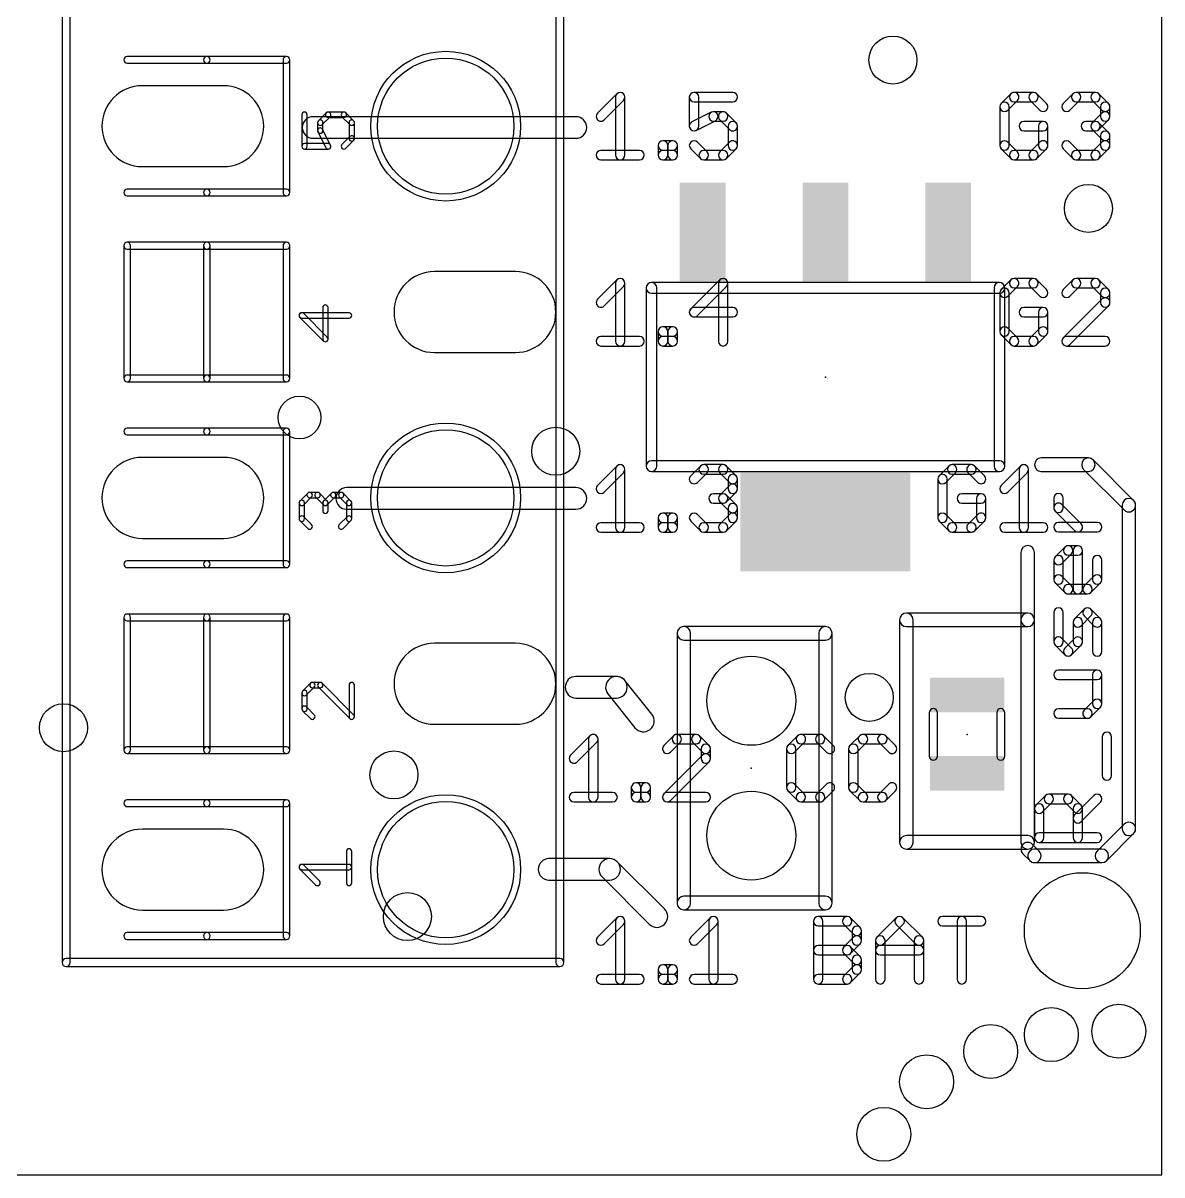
# Model space of a CAD drawing. Extents: x 0 to 96, y 1.4 to 54.7.
# Drawn here: x 74.55 to 96, y 2.5 to 24.19 of the extents above; entities that cross this region are included whole.
import ezdxf

# ---------------------------------------------------------------- set-up
doc = ezdxf.new("R2010")
doc.units = 0
for name, color, linetype in [('17', 178, 'CONTINUOUS'), ('18', 178, 'CONTINUOUS'), ('20', 178, 'CONTINUOUS'), ('21', 251, 'CONTINUOUS'), ('23', 178, 'CONTINUOUS'), ('25', 251, 'CONTINUOUS'), ('27', 251, 'CONTINUOUS'), ('51', 251, 'CONTINUOUS')]:
    doc.layers.add(name, color=color, linetype=linetype)

# ---------------------------------------------------------------- blocks, each defined once
blk = doc.blocks.new('LONGP100')
blk.add_lwpolyline([(-0.5, -0.5), (0.5, -0.5, 1), (0.5, 0.5), (-0.5, 0.5, 1)], format="xyb", close=True)
blk = doc.blocks.new('RECT')
blk.add_solid([(-0.5, -0.5), (0.5, -0.5), (-0.5, 0.5), (0.5, 0.5)])
blk = doc.blocks.new('ROUNDP')
blk.add_circle((0, 0), 0.5)
blk = doc.blocks.new('ROUNDV')
blk.add_circle((0, 0), 0.5)

msp = doc.modelspace()

# ---------------------------------------------------------------- linework, layer by layer
at = {"layer": '20'}
for p, q in [((96, 2.5), (96, 52.5)), ((0, 2.5), (96, 2.5))]:
    msp.add_line(p, q, dxfattribs=at)
for centre, radius in [((94.5, 7.1), 1.0922), ((93.9165, 5.1435), 0.508), ((95.1865, 5.207), 0.508), ((92.7735, 4.826), 0.508), ((91.567, 4.2545), 0.508), ((90.7605, 3.2655), 0.508)]:
    msp.add_circle(centre, radius, dxfattribs=at)
at = {"layer": '21'}
for points in [[(75.2838, 48.5), (75.2838, 6.5, 1), (75.4362, 6.5), (75.4362, 48.5, 1)], [(84.7362, 6.5), (84.7362, 48.5, 1), (84.5838, 48.5), (84.5838, 6.5, 1)], [(86.487, 15.848), (86.487, 19.204, 1), (86.2838, 19.204), (86.2838, 15.848, 1)], [(86.3854, 19.1024), (92.9386, 19.1024, 1), (92.9386, 19.3056), (86.3854, 19.3056, 1)], [(92.837, 19.204), (92.837, 15.848, 1), (93.0402, 15.848), (93.0402, 19.204, 1)], [(92.9386, 15.9496), (86.3854, 15.9496, 1), (86.3854, 15.7464), (92.9386, 15.7464, 1)], [(84.66, 6.5762), (75.36, 6.5762, 1), (75.36, 6.4238), (84.66, 6.4238, 1)]]:
    msp.add_lwpolyline(points, format="xyb", close=True, dxfattribs=at)
at = {"layer": '23'}
for p in [(89.662, 17.526), (92.329, 10.795), (88.265, 10.16)]:
    msp.add_point(p, dxfattribs=at)
at = {"layer": '25'}
for points in [[(85.4958, 22.3702), (85.8601, 22.7346, 1), (85.7344, 22.8603), (85.37, 22.4959, 1)], [(85.7084, 22.7974), (85.7084, 21.7043, 1), (85.8862, 21.7043), (85.8862, 22.7974, 1)], [(87.9157, 22.8863), (87.187, 22.8863, 1), (87.187, 22.7085), (87.9157, 22.7085, 1)], [(87.0981, 22.7974), (87.0981, 22.2509, 1), (87.2759, 22.2509), (87.2759, 22.7974, 1)], [(93.1533, 22.8603), (92.9711, 22.6781, 1), (93.0968, 22.5524), (93.279, 22.7346, 1)], [(93.5805, 22.8863), (93.2162, 22.8863, 1), (93.2162, 22.7085), (93.5805, 22.7085, 1)], [(93.8256, 22.6781), (93.6434, 22.8603, 1), (93.5177, 22.7346), (93.6999, 22.5524, 1)], [(94.2662, 22.5524), (94.4484, 22.7346, 1), (94.3227, 22.8603), (94.1405, 22.6781, 1)], [(94.3856, 22.7085), (94.7499, 22.7085, 1), (94.7499, 22.8863), (94.3856, 22.8863, 1)], [(94.6871, 22.7346), (94.8693, 22.5524, 1), (94.995, 22.6781), (94.8128, 22.8603, 1)], [(92.9451, 22.6152), (92.9451, 21.8865, 1), (93.1229, 21.8865), (93.1229, 22.6152, 1)], [(94.8432, 22.6152), (94.8432, 22.4331, 1), (95.021, 22.4331), (95.021, 22.6152, 1)], [(84.963, 22.4282), (80.01, 22.4282, 1), (80.01, 22.0218), (84.963, 22.0218, 1)], [(87.2268, 22.1714), (87.5911, 22.3535, 1), (87.5116, 22.5126), (87.1472, 22.3304, 1)], [(87.5514, 22.3442), (87.7336, 22.3442, 1), (87.7336, 22.522), (87.5514, 22.522, 1)], [(87.6707, 22.3702), (87.8529, 22.188, 1), (87.9786, 22.3137), (87.7964, 22.4959, 1)], [(94.8693, 22.4959), (94.6871, 22.3137, 1), (94.8128, 22.188), (94.995, 22.3702, 1)], [(87.8268, 22.2509), (87.8268, 21.8865, 1), (88.0046, 21.8865), (88.0046, 22.2509, 1)], [(93.7627, 22.3398), (93.3984, 22.3398, 1), (93.3984, 22.162), (93.7627, 22.162, 1)], [(93.8516, 21.8865), (93.8516, 22.2509, 1), (93.6738, 22.2509), (93.6738, 21.8865, 1)], [(94.7499, 22.3398), (94.5678, 22.3398, 1), (94.5678, 22.162), (94.7499, 22.162, 1)], [(94.6871, 22.188), (94.8693, 22.0058, 1), (94.995, 22.1315), (94.8128, 22.3137, 1)], [(94.8432, 22.0687), (94.8432, 21.8865, 1), (95.021, 21.8865), (95.021, 22.0687, 1)], [(86.6912, 21.7043), (86.6912, 21.8865, 1), (86.5134, 21.8865), (86.5134, 21.7043, 1)], [(86.6023, 21.7976), (86.7845, 21.7976, 1), (86.7845, 21.9754), (86.6023, 21.9754, 1)], [(86.6956, 21.8865), (86.6956, 21.7043, 1), (86.8734, 21.7043), (86.8734, 21.8865, 1)], [(87.432, 21.7672), (87.2499, 21.9493, 1), (87.1241, 21.8236), (87.3063, 21.6414, 1)], [(87.8529, 21.9493), (87.6707, 21.7672, 1), (87.7964, 21.6414), (87.9786, 21.8236, 1)], [(92.9711, 21.8236), (93.1533, 21.6414, 1), (93.279, 21.7672), (93.0968, 21.9493, 1)], [(93.6434, 21.6414), (93.8256, 21.8236, 1), (93.6999, 21.9493), (93.5177, 21.7672, 1)], [(94.4484, 21.7672), (94.2662, 21.9493, 1), (94.1405, 21.8236), (94.3227, 21.6414, 1)], [(94.8693, 21.9493), (94.6871, 21.7672, 1), (94.8128, 21.6414), (94.995, 21.8236, 1)], [(85.4329, 21.6154), (86.1617, 21.6154, 1), (86.1617, 21.7932), (85.4329, 21.7932, 1)], [(86.7845, 21.7932), (86.6023, 21.7932, 1), (86.6023, 21.6154), (86.7845, 21.6154, 1)], [(87.7336, 21.7932), (87.3692, 21.7932, 1), (87.3692, 21.6154), (87.7336, 21.6154, 1)], [(93.2162, 21.6154), (93.5805, 21.6154, 1), (93.5805, 21.7932), (93.2162, 21.7932, 1)], [(94.7499, 21.7932), (94.3856, 21.7932, 1), (94.3856, 21.6154), (94.7499, 21.6154, 1)], [(85.4958, 18.865), (85.8601, 19.2294, 1), (85.7344, 19.3551), (85.37, 18.9907, 1)], [(85.7084, 19.2922), (85.7084, 18.1991, 1), (85.8862, 18.1991), (85.8862, 19.2922, 1)], [(87.6707, 19.3551), (87.1241, 18.8085, 1), (87.2499, 18.6828), (87.7964, 19.2294, 1)], [(87.8225, 18.1991), (87.8225, 19.2922, 1), (87.6447, 19.2922), (87.6447, 18.1991, 1)], [(93.1533, 19.3551), (92.9711, 19.1729, 1), (93.0968, 19.0472), (93.279, 19.2294, 1)], [(93.5805, 19.3811), (93.2162, 19.3811, 1), (93.2162, 19.2033), (93.5805, 19.2033, 1)], [(93.8256, 19.1729), (93.6434, 19.3551, 1), (93.5177, 19.2294), (93.6999, 19.0472, 1)], [(94.3227, 19.3551), (94.1405, 19.1729, 1), (94.2662, 19.0472), (94.4484, 19.2294, 1)], [(94.7499, 19.3811), (94.3856, 19.3811, 1), (94.3856, 19.2033), (94.7499, 19.2033, 1)], [(94.995, 19.1729), (94.8128, 19.3551, 1), (94.6871, 19.2294), (94.8693, 19.0472, 1)], [(92.9451, 19.11), (92.9451, 18.3813, 1), (93.1229, 18.3813), (93.1229, 19.11, 1)], [(95.021, 18.9279), (95.021, 19.11, 1), (94.8432, 19.11), (94.8432, 18.9279, 1)], [(94.2662, 18.1362), (94.995, 18.865, 1), (94.8693, 18.9907), (94.1405, 18.262, 1)], [(87.187, 18.6568), (87.9157, 18.6568, 1), (87.9157, 18.8346), (87.187, 18.8346, 1)], [(93.7627, 18.8346), (93.3984, 18.8346, 1), (93.3984, 18.6568), (93.7627, 18.6568, 1)], [(93.8516, 18.3813), (93.8516, 18.7457, 1), (93.6738, 18.7457), (93.6738, 18.3813, 1)], [(86.6912, 18.1991), (86.6912, 18.3813, 1), (86.5134, 18.3813), (86.5134, 18.1991, 1)], [(86.6023, 18.2924), (86.7845, 18.2924, 1), (86.7845, 18.4702), (86.6023, 18.4702, 1)], [(86.6956, 18.3813), (86.6956, 18.1991, 1), (86.8734, 18.1991), (86.8734, 18.3813, 1)], [(92.9711, 18.3184), (93.1533, 18.1362, 1), (93.279, 18.262), (93.0968, 18.4441, 1)], [(93.6434, 18.1362), (93.8256, 18.3184, 1), (93.6999, 18.4441), (93.5177, 18.262, 1)], [(85.4329, 18.1102), (86.1617, 18.1102, 1), (86.1617, 18.288), (85.4329, 18.288, 1)], [(86.7845, 18.288), (86.6023, 18.288, 1), (86.6023, 18.1102), (86.7845, 18.1102, 1)], [(93.2162, 18.1102), (93.5805, 18.1102, 1), (93.5805, 18.288), (93.2162, 18.288, 1)], [(94.9321, 18.288), (94.2034, 18.288, 1), (94.2034, 18.1102), (94.9321, 18.1102, 1)], [(85.4958, 15.3598), (85.8601, 15.7242, 1), (85.7344, 15.8499), (85.37, 15.4855, 1)], [(85.7084, 15.787), (85.7084, 14.6939, 1), (85.8862, 14.6939), (85.8862, 15.787, 1)], [(87.2499, 15.542), (87.432, 15.7242, 1), (87.3063, 15.8499), (87.1241, 15.6677, 1)], [(87.3692, 15.6981), (87.7336, 15.6981, 1), (87.7336, 15.8759), (87.3692, 15.8759, 1)], [(87.6707, 15.7242), (87.8529, 15.542, 1), (87.9786, 15.6677), (87.7964, 15.8499, 1)], [(91.9839, 15.8499), (91.8017, 15.6677, 1), (91.9274, 15.542), (92.1096, 15.7242, 1)], [(92.4111, 15.8759), (92.0468, 15.8759, 1), (92.0468, 15.6981), (92.4111, 15.6981, 1)], [(92.6562, 15.6677), (92.474, 15.8499, 1), (92.3483, 15.7242), (92.5305, 15.542, 1)], [(93.0968, 15.3598), (93.4612, 15.7242, 1), (93.3355, 15.8499), (92.9711, 15.4855, 1)], [(93.3095, 15.787), (93.3095, 14.6939, 1), (93.4873, 14.6939), (93.4873, 15.787, 1)], [(93.726, 15.748), (94.615, 15.748, 1), (94.615, 16.002), (93.726, 16.002, 1)], [(94.5252, 15.7852), (95.2872, 15.0232, 1), (95.4668, 15.2028), (94.7048, 15.9648, 1)], [(87.8268, 15.6048), (87.8268, 15.4227, 1), (88.0046, 15.4227), (88.0046, 15.6048, 1)], [(91.7757, 15.6048), (91.7757, 14.8761, 1), (91.9535, 14.8761), (91.9535, 15.6048, 1)], [(84.963, 15.4432), (80.645, 15.4432, 1), (80.645, 15.0368), (84.963, 15.0368, 1)], [(87.8529, 15.4855), (87.6707, 15.3033, 1), (87.7964, 15.1776), (87.9786, 15.3598, 1)], [(87.7336, 15.3294), (87.5514, 15.3294, 1), (87.5514, 15.1516), (87.7336, 15.1516, 1)], [(87.6707, 15.1776), (87.8529, 14.9954, 1), (87.9786, 15.1211), (87.7964, 15.3033, 1)], [(92.5933, 15.3294), (92.229, 15.3294, 1), (92.229, 15.1516), (92.5933, 15.1516, 1)], [(92.6822, 14.8761), (92.6822, 15.2405, 1), (92.5044, 15.2405), (92.5044, 14.8761, 1)], [(95.25, 15.113), (95.25, 9.017, 1), (95.504, 9.017), (95.504, 15.113, 1)], [(87.8268, 15.0583), (87.8268, 14.8761, 1), (88.0046, 14.8761), (88.0046, 15.0583, 1)], [(85.4329, 14.605), (86.1617, 14.605, 1), (86.1617, 14.7828), (85.4329, 14.7828, 1)], [(86.6912, 14.6939), (86.6912, 14.8761, 1), (86.5134, 14.8761), (86.5134, 14.6939, 1)], [(86.6023, 14.7872), (86.7845, 14.7872, 1), (86.7845, 14.965), (86.6023, 14.965, 1)], [(86.7845, 14.7828), (86.6023, 14.7828, 1), (86.6023, 14.605), (86.7845, 14.605, 1)], [(86.6956, 14.8761), (86.6956, 14.6939, 1), (86.8734, 14.6939), (86.8734, 14.8761, 1)], [(87.432, 14.7568), (87.2499, 14.9389, 1), (87.1241, 14.8132), (87.3063, 14.631, 1)], [(87.7336, 14.7828), (87.3692, 14.7828, 1), (87.3692, 14.605), (87.7336, 14.605, 1)], [(87.8529, 14.9389), (87.6707, 14.7568, 1), (87.7964, 14.631), (87.9786, 14.8132, 1)], [(91.8017, 14.8132), (91.9839, 14.631, 1), (92.1096, 14.7568), (91.9274, 14.9389, 1)], [(92.0468, 14.605), (92.4111, 14.605, 1), (92.4111, 14.7828), (92.0468, 14.7828, 1)], [(92.474, 14.631), (92.6562, 14.8132, 1), (92.5305, 14.9389), (92.3483, 14.7568, 1)], [(93.034, 14.605), (93.7627, 14.605, 1), (93.7627, 14.7828), (93.034, 14.7828, 1)], [(93.599, 12.954), (93.599, 14.224, 1), (93.345, 14.224), (93.345, 12.954, 1)], [(91.186, 12.827), (93.472, 12.827, 1), (93.472, 13.081), (91.186, 13.081, 1)], [(91.313, 8.763), (91.313, 12.954, 1), (91.059, 12.954), (91.059, 8.763, 1)], [(93.345, 12.954), (93.345, 8.763, 1), (93.599, 8.763), (93.599, 12.954, 1)], [(84.963, 11.4808), (85.725, 11.4808, 1), (85.725, 11.8872), (84.963, 11.8872, 1)], [(85.5663, 11.5571), (86.0743, 10.9221, 1), (86.3917, 11.1759), (85.8837, 11.8109, 1)], [(84.9878, 10.2798), (85.3521, 10.6442, 1), (85.2264, 10.7699), (84.862, 10.4055, 1)], [(85.2004, 10.707), (85.2004, 9.6139, 1), (85.3782, 9.6139), (85.3782, 10.707, 1)], [(86.7983, 10.7699), (86.6161, 10.5877, 1), (86.7419, 10.462), (86.924, 10.6442, 1)], [(87.2256, 10.7959), (86.8612, 10.7959, 1), (86.8612, 10.6181), (87.2256, 10.6181, 1)], [(87.4706, 10.5877), (87.2884, 10.7699, 1), (87.1627, 10.6442), (87.3449, 10.462, 1)], [(89.1371, 10.7699), (88.9549, 10.5877, 1), (89.0806, 10.462), (89.2628, 10.6442, 1)], [(89.5644, 10.7959), (89.2, 10.7959, 1), (89.2, 10.6181), (89.5644, 10.6181, 1)], [(89.8094, 10.5877), (89.6272, 10.7699, 1), (89.5015, 10.6442), (89.6837, 10.462, 1)], [(90.3065, 10.7699), (90.1243, 10.5877, 1), (90.25, 10.462), (90.4322, 10.6442, 1)], [(90.7338, 10.7959), (90.3694, 10.7959, 1), (90.3694, 10.6181), (90.7338, 10.6181, 1)], [(90.9788, 10.5877), (90.7966, 10.7699, 1), (90.6709, 10.6442), (90.8531, 10.462, 1)], [(86.7419, 9.551), (87.4706, 10.2798, 1), (87.3449, 10.4055), (86.6161, 9.6768, 1)], [(87.4966, 10.3427), (87.4966, 10.5248, 1), (87.3188, 10.5248), (87.3188, 10.3427, 1)], [(88.9289, 10.5248), (88.9289, 9.7961, 1), (89.1067, 9.7961), (89.1067, 10.5248, 1)], [(90.0983, 10.5248), (90.0983, 9.7961, 1), (90.2761, 9.7961), (90.2761, 10.5248, 1)], [(86.1832, 9.6139), (86.1832, 9.7961, 1), (86.0054, 9.7961), (86.0054, 9.6139, 1)], [(86.0943, 9.7072), (86.2765, 9.7072, 1), (86.2765, 9.885), (86.0943, 9.885, 1)], [(86.1876, 9.7961), (86.1876, 9.6139, 1), (86.3654, 9.6139), (86.3654, 9.7961, 1)], [(88.9549, 9.7332), (89.1371, 9.551, 1), (89.2628, 9.6768), (89.0806, 9.8589, 1)], [(89.6272, 9.551), (89.8094, 9.7332, 1), (89.6837, 9.8589), (89.5015, 9.6768, 1)], [(90.1243, 9.7332), (90.3065, 9.551, 1), (90.4322, 9.6768), (90.25, 9.8589, 1)], [(90.7966, 9.551), (90.9788, 9.7332, 1), (90.8531, 9.8589), (90.6709, 9.6768, 1)], [(84.9249, 9.525), (85.6537, 9.525, 1), (85.6537, 9.7028), (84.9249, 9.7028, 1)], [(86.2765, 9.7028), (86.0943, 9.7028, 1), (86.0943, 9.525), (86.2765, 9.525, 1)], [(87.4077, 9.7028), (86.679, 9.7028, 1), (86.679, 9.525), (87.4077, 9.525, 1)], [(89.2, 9.525), (89.5644, 9.525, 1), (89.5644, 9.7028), (89.2, 9.7028, 1)], [(90.3694, 9.525), (90.7338, 9.525, 1), (90.7338, 9.7028), (90.3694, 9.7028, 1)], [(95.2872, 9.1068), (94.7792, 8.5988, 1), (94.9588, 8.4192), (95.4668, 8.9272, 1)], [(93.472, 8.89), (91.186, 8.89, 1), (91.186, 8.636), (93.472, 8.636, 1)], [(93.6888, 8.5988), (93.5618, 8.7258, 1), (93.3822, 8.5462), (93.5092, 8.4192, 1)], [(94.869, 8.636), (93.599, 8.636, 1), (93.599, 8.382), (94.869, 8.382, 1)], [(84.455, 8.0518), (85.598, 8.0518, 1), (85.598, 8.4582), (84.455, 8.4582, 1)], [(85.4543, 8.1113), (86.3433, 7.2223, 1), (86.6307, 7.5097), (85.7417, 8.3987, 1)], [(85.4958, 6.8508), (85.8601, 7.2152, 1), (85.7344, 7.3409), (85.37, 6.9765, 1)], [(85.7084, 7.278), (85.7084, 6.1849, 1), (85.8862, 6.1849), (85.8862, 7.278, 1)], [(87.2499, 6.8508), (87.6142, 7.2152, 1), (87.4885, 7.3409), (87.1241, 6.9765, 1)], [(87.4625, 7.278), (87.4625, 6.1849, 1), (87.6403, 6.1849), (87.6403, 7.278, 1)], [(89.6147, 6.1849), (89.6147, 7.278, 1), (89.4369, 7.278), (89.4369, 6.1849, 1)], [(89.5258, 7.1891), (90.0724, 7.1891, 1), (90.0724, 7.3669), (89.5258, 7.3669, 1)], [(90.0095, 7.2152), (90.1917, 7.033, 1), (90.3174, 7.1587), (90.1352, 7.3409, 1)], [(90.1656, 7.0958), (90.1656, 6.9137, 1), (90.3434, 6.9137), (90.3434, 7.0958, 1)], [(90.758, 6.8508), (91.1224, 7.2152, 1), (90.9967, 7.3409), (90.6323, 6.9765, 1)], [(90.9967, 7.2152), (91.3611, 6.8508, 1), (91.4868, 6.9765), (91.1224, 7.3409, 1)], [(91.8646, 7.1891), (92.5933, 7.1891, 1), (92.5933, 7.3669), (91.8646, 7.3669, 1)], [(92.3179, 6.1849), (92.3179, 7.278, 1), (92.1401, 7.278), (92.1401, 6.1849, 1)], [(90.1917, 6.9765), (90.0095, 6.7943, 1), (90.1352, 6.6686), (90.3174, 6.8508, 1)], [(90.7841, 6.1849), (90.7841, 6.9137, 1), (90.6063, 6.9137), (90.6063, 6.1849, 1)], [(91.335, 6.9137), (91.335, 6.1849, 1), (91.5128, 6.1849), (91.5128, 6.9137, 1)], [(89.5258, 6.6426), (90.0724, 6.6426, 1), (90.0724, 6.8204), (89.5258, 6.8204, 1)], [(90.0095, 6.6686), (90.1917, 6.4864, 1), (90.3174, 6.6121), (90.1352, 6.7943, 1)], [(90.6952, 6.6426), (91.4239, 6.6426, 1), (91.4239, 6.8204), (90.6952, 6.8204, 1)], [(90.1656, 6.5493), (90.1656, 6.3671, 1), (90.3434, 6.3671), (90.3434, 6.5493, 1)], [(86.6912, 6.1849), (86.6912, 6.3671, 1), (86.5134, 6.3671), (86.5134, 6.1849, 1)], [(86.6023, 6.2782), (86.7845, 6.2782, 1), (86.7845, 6.456), (86.6023, 6.456, 1)], [(86.6956, 6.3671), (86.6956, 6.1849, 1), (86.8734, 6.1849), (86.8734, 6.3671, 1)], [(90.1917, 6.4299), (90.0095, 6.2478, 1), (90.1352, 6.122), (90.3174, 6.3042, 1)], [(85.4329, 6.096), (86.1617, 6.096, 1), (86.1617, 6.2738), (85.4329, 6.2738, 1)], [(86.7845, 6.2738), (86.6023, 6.2738, 1), (86.6023, 6.096), (86.7845, 6.096, 1)], [(87.187, 6.096), (87.9157, 6.096, 1), (87.9157, 6.2738), (87.187, 6.2738, 1)], [(90.0724, 6.2738), (89.5258, 6.2738, 1), (89.5258, 6.096), (90.0724, 6.096, 1)]]:
    msp.add_lwpolyline(points, format="xyb", close=True, dxfattribs=at)
at = {"layer": '27'}
for points in [[(94.1402, 15.0633), (94.1402, 15.2454, 1), (93.9624, 15.2454), (93.9624, 15.0633, 1)], [(94.4786, 14.7617), (94.1142, 15.1261, 1), (93.9885, 15.0004), (94.3529, 14.636, 1)], [(94.7801, 14.7878), (94.0513, 14.7878, 1), (94.0513, 14.61), (94.7801, 14.61, 1)], [(94.1142, 14.0132), (94.2964, 14.1954, 1), (94.1707, 14.3211), (93.9885, 14.1389, 1)], [(94.2335, 14.1693), (94.4157, 14.1693, 1), (94.4157, 14.3471), (94.2335, 14.3471, 1)], [(94.3268, 14.2582), (94.3268, 13.5295, 1), (94.5046, 13.5295), (94.5046, 14.2582, 1)], [(94.1402, 13.7117), (94.1402, 14.0761, 1), (93.9624, 14.0761), (93.9624, 13.7117, 1)], [(94.6912, 14.0761), (94.6912, 13.7117, 1), (94.869, 13.7117), (94.869, 14.0761, 1)], [(94.2964, 13.5923), (94.1142, 13.7745, 1), (93.9885, 13.6488), (94.1707, 13.4666, 1)], [(94.7172, 13.7745), (94.5351, 13.5923, 1), (94.6608, 13.4666), (94.843, 13.6488, 1)], [(94.5979, 13.6184), (94.2335, 13.6184, 1), (94.2335, 13.4406), (94.5979, 13.4406, 1)], [(94.1402, 12.5423), (94.1402, 13.0888, 1), (93.9624, 13.0888), (93.9624, 12.5423, 1)], [(94.5351, 13.1517), (94.3529, 12.9695, 1), (94.4786, 12.8438), (94.6608, 13.026, 1)], [(94.843, 12.9695), (94.6608, 13.1517, 1), (94.5351, 13.026), (94.7172, 12.8438, 1)], [(94.3268, 12.9067), (94.3268, 12.5423, 1), (94.5046, 12.5423), (94.5046, 12.9067, 1)], [(94.869, 12.3601), (94.869, 12.9067, 1), (94.6912, 12.9067), (94.6912, 12.3601, 1)], [(94.2964, 12.423), (94.1142, 12.6051, 1), (93.9885, 12.4794), (94.1707, 12.2972, 1)], [(94.3529, 12.6051), (94.1707, 12.423, 1), (94.2964, 12.2972), (94.4786, 12.4794, 1)], [(94.7801, 12.0083), (94.0513, 12.0083, 1), (94.0513, 11.8305), (94.7801, 11.8305, 1)], [(94.869, 11.3729), (94.869, 11.9194, 1), (94.6912, 11.9194), (94.6912, 11.3729, 1)], [(94.6608, 11.1278), (94.843, 11.31, 1), (94.7172, 11.4357), (94.5351, 11.2536, 1)], [(94.0513, 11.1018), (94.5979, 11.1018, 1), (94.5979, 11.2796), (94.0513, 11.2796, 1)], [(95.0512, 10.0213), (95.0512, 10.75, 1), (94.8734, 10.75), (94.8734, 10.0213, 1)], [(93.7498, 9.3356), (93.932, 9.5178, 1), (93.8063, 9.6435), (93.6241, 9.4613, 1)], [(93.8692, 9.4918), (94.2335, 9.4918, 1), (94.2335, 9.6696), (93.8692, 9.6696, 1)], [(94.1707, 9.5178), (94.3529, 9.3356, 1), (94.4786, 9.4613), (94.2964, 9.6435, 1)], [(94.4786, 9.1534), (94.843, 9.5178, 1), (94.7172, 9.6435), (94.3529, 9.2791, 1)], [(93.7759, 8.8519), (93.7759, 9.3985, 1), (93.5981, 9.3985), (93.5981, 8.8519, 1)], [(94.3268, 9.3985), (94.3268, 8.8519, 1), (94.5046, 8.8519), (94.5046, 9.3985, 1)], [(94.7801, 8.9408), (93.687, 8.9408, 1), (93.687, 8.763), (94.7801, 8.763, 1)]]:
    msp.add_lwpolyline(points, format="xyb", close=True, dxfattribs=at)
at = {"layer": '51'}
for points in [[(76.51, 23.4365), (78.01, 23.4365, 1), (78.01, 23.5635), (76.51, 23.5635, 1)], [(78.01, 23.4365), (79.51, 23.4365, 1), (79.51, 23.5635), (78.01, 23.5635, 1)], [(79.4465, 23.5), (79.4465, 21, 1), (79.5735, 21), (79.5735, 23.5, 1)], [(79.7994, 22.4638), (79.7994, 21.8706, 1), (79.901, 21.8706), (79.901, 22.4638, 1)], [(80.1827, 22.2796), (80.331, 22.4279, 1), (80.2592, 22.4997), (80.1109, 22.3514, 1)], [(80.1976, 22.1672), (80.1976, 22.3155, 1), (80.096, 22.3155), (80.096, 22.1672, 1)], [(80.2951, 22.413), (80.5917, 22.413, 1), (80.5917, 22.5146), (80.2951, 22.5146, 1)], [(80.5558, 22.4279), (80.7041, 22.2796, 1), (80.7759, 22.3514), (80.6276, 22.4997, 1)], [(80.6892, 22.3155), (80.6892, 22.0189, 1), (80.7908, 22.0189), (80.7908, 22.3155, 1)], [(80.3406, 21.8933), (80.1923, 22.1899, 1), (80.1014, 22.1445), (80.2497, 21.8479, 1)], [(79.8502, 21.8198), (80.2951, 21.8198, 1), (80.2951, 21.9214), (79.8502, 21.9214, 1)], [(80.7041, 22.0548), (80.5558, 21.9065, 1), (80.6276, 21.8347), (80.7759, 21.983, 1)], [(78.01, 21.0635), (76.51, 21.0635, 1), (76.51, 20.9365), (78.01, 20.9365, 1)], [(79.51, 21.0635), (78.01, 21.0635, 1), (78.01, 20.9365), (79.51, 20.9365, 1)], [(76.5735, 17.5), (76.5735, 20, 1), (76.4465, 20), (76.4465, 17.5, 1)], [(76.51, 19.9365), (78.01, 19.9365, 1), (78.01, 20.0635), (76.51, 20.0635, 1)], [(78.01, 19.9365), (79.51, 19.9365, 1), (79.51, 20.0635), (78.01, 20.0635, 1)], [(77.9465, 20), (77.9465, 17.5, 1), (78.0735, 17.5), (78.0735, 20, 1)], [(79.4465, 20), (79.4465, 17.5, 1), (79.5735, 17.5), (79.5735, 20, 1)], [(80.2951, 18.2398), (80.2951, 18.833, 1), (80.1935, 18.833), (80.1935, 18.2398, 1)], [(80.6892, 18.7355), (79.7994, 18.7355, 1), (79.7994, 18.6339), (80.6892, 18.6339, 1)], [(79.7635, 18.6488), (80.2084, 18.2039, 1), (80.2802, 18.2757), (79.8354, 18.7206, 1)], [(78.01, 17.5635), (76.51, 17.5635, 1), (76.51, 17.4365), (78.01, 17.4365, 1)], [(79.51, 17.5635), (78.01, 17.5635, 1), (78.01, 17.4365), (79.51, 17.4365, 1)], [(76.51, 16.4365), (78.01, 16.4365, 1), (78.01, 16.5635), (76.51, 16.5635, 1)], [(78.01, 16.4365), (79.51, 16.4365, 1), (79.51, 16.5635), (78.01, 16.5635, 1)], [(79.4465, 16.5), (79.4465, 14, 1), (79.5735, 14), (79.5735, 16.5, 1)], [(79.8354, 15.1196), (79.9837, 15.2679, 1), (79.9118, 15.3397), (79.7635, 15.1914, 1)], [(79.8502, 14.8589), (79.8502, 15.1555, 1), (79.7486, 15.1555), (79.7486, 14.8589, 1)], [(79.9477, 15.253), (80.096, 15.253, 1), (80.096, 15.3546), (79.9477, 15.3546, 1)], [(80.0601, 15.2679), (80.2084, 15.1196, 1), (80.2802, 15.1914), (80.1319, 15.3397, 1)], [(80.2802, 15.1196), (80.4285, 15.2679, 1), (80.3567, 15.3397), (80.2084, 15.1914, 1)], [(80.1935, 15.1555), (80.1935, 15.0072, 1), (80.2951, 15.0072), (80.2951, 15.1555, 1)], [(80.3926, 15.253), (80.5409, 15.253, 1), (80.5409, 15.3546), (80.3926, 15.3546, 1)], [(80.505, 15.2679), (80.6533, 15.1196, 1), (80.7251, 15.1914), (80.5768, 15.3397, 1)], [(80.6384, 15.1555), (80.6384, 14.8589, 1), (80.74, 14.8589), (80.74, 15.1555, 1)], [(79.9837, 14.7465), (79.8354, 14.8948, 1), (79.7635, 14.823), (79.9118, 14.6747, 1)], [(80.6533, 14.8948), (80.505, 14.7465, 1), (80.5768, 14.6747), (80.7251, 14.823, 1)], [(78.01, 14.0635), (76.51, 14.0635, 1), (76.51, 13.9365), (78.01, 13.9365, 1)], [(79.51, 14.0635), (78.01, 14.0635, 1), (78.01, 13.9365), (79.51, 13.9365, 1)], [(76.5735, 10.5), (76.5735, 13, 1), (76.4465, 13), (76.4465, 10.5, 1)], [(76.51, 12.9365), (78.01, 12.9365, 1), (78.01, 13.0635), (76.51, 13.0635, 1)], [(78.01, 12.9365), (79.51, 12.9365, 1), (79.51, 13.0635), (78.01, 13.0635, 1)], [(77.9465, 13), (77.9465, 10.5, 1), (78.0735, 10.5), (78.0735, 13, 1)], [(79.4465, 13), (79.4465, 10.5, 1), (79.5735, 10.5), (79.5735, 13, 1)], [(86.995, 12.573), (89.662, 12.573, 1), (89.662, 12.827), (86.995, 12.827, 1)], [(87.122, 7.62), (87.122, 12.7, 1), (86.868, 12.7), (86.868, 7.62, 1)], [(89.535, 12.7), (89.535, 7.62, 1), (89.789, 7.62), (89.789, 12.7, 1)], [(79.9626, 11.7597), (79.8143, 11.6114, 1), (79.8862, 11.5396), (80.0345, 11.6879, 1)], [(80.1468, 11.7746), (79.9985, 11.7746, 1), (79.9985, 11.673), (80.1468, 11.673, 1)], [(80.7759, 11.1665), (80.1827, 11.7597, 1), (80.1109, 11.6879), (80.7041, 11.0947, 1)], [(80.6892, 11.7238), (80.6892, 11.1306, 1), (80.7908, 11.1306), (80.7908, 11.7238, 1)], [(79.7994, 11.5755), (79.7994, 11.2789, 1), (79.901, 11.2789), (79.901, 11.5755, 1)], [(79.8143, 11.243), (79.9626, 11.0947, 1), (80.0345, 11.1665), (79.8862, 11.3148, 1)], [(91.6178, 11.205), (91.6178, 10.385, 1), (91.7702, 10.385), (91.7702, 11.205, 1)], [(92.8878, 11.205), (92.8878, 10.385, 1), (93.0402, 10.385), (93.0402, 11.205, 1)], [(78.01, 10.5635), (76.51, 10.5635, 1), (76.51, 10.4365), (78.01, 10.4365, 1)], [(79.51, 10.5635), (78.01, 10.5635, 1), (78.01, 10.4365), (79.51, 10.4365, 1)], [(76.51, 9.4365), (78.01, 9.4365, 1), (78.01, 9.5635), (76.51, 9.5635, 1)], [(78.01, 9.4365), (79.51, 9.4365, 1), (79.51, 9.5635), (78.01, 9.5635, 1)], [(79.4465, 9.5), (79.4465, 7, 1), (79.5735, 7), (79.5735, 9.5, 1)], [(80.74, 7.9998), (80.74, 8.593, 1), (80.6384, 8.593), (80.6384, 7.9998, 1)], [(80.1319, 8.0357), (79.8354, 8.3323, 1), (79.7635, 8.2605), (80.0601, 7.9639, 1)], [(79.7994, 8.2456), (80.6892, 8.2456, 1), (80.6892, 8.3472), (79.7994, 8.3472, 1)], [(89.662, 7.747), (86.995, 7.747, 1), (86.995, 7.493), (89.662, 7.493, 1)], [(78.01, 7.0635), (76.51, 7.0635, 1), (76.51, 6.9365), (78.01, 6.9365, 1)], [(79.51, 7.0635), (78.01, 7.0635, 1), (78.01, 6.9365), (79.51, 6.9365, 1)]]:
    msp.add_lwpolyline(points, format="xyb", close=True, dxfattribs=at)
for centre, radius in [((82.51, 22.25), 1.4098), ((82.51, 22.25), 1.2828), ((82.51, 15.25), 1.4098), ((82.51, 15.25), 1.2828), ((82.51, 8.25), 1.4098), ((82.51, 8.25), 1.2828)]:
    msp.add_circle(centre, radius, dxfattribs=at)

# ---------------------------------------------------------------- block references
at = {"layer": '17', "rotation": 180}
for name, p, xscale, yscale in [('LONGP100', (77.56, 22.25), 1.524, 1.524), ('LONGP100', (77.56, 22.25), 1.524, 1.524), ('LONGP100', (83.06, 18.75), 1.524, 1.524), ('LONGP100', (83.06, 18.75), 1.524, 1.524), ('LONGP100', (77.56, 15.25), 1.524, 1.524), ('LONGP100', (77.56, 15.25), 1.524, 1.524), ('LONGP100', (83.06, 11.75), 1.524, 1.524), ('LONGP100', (83.06, 11.75), 1.524, 1.524), ('ROUNDP', (88.265, 11.43), 1.6764, 1.6764), ('ROUNDP', (88.265, 11.43), 1.6764, 1.6764), ('ROUNDP', (88.265, 8.89), 1.6764, 1.6764), ('ROUNDP', (88.265, 8.89), 1.6764, 1.6764), ('LONGP100', (77.56, 8.25), 1.524, 1.524), ('LONGP100', (77.56, 8.25), 1.524, 1.524)]:
    msp.add_blockref(name, p, dxfattribs=dict(at, xscale=xscale, yscale=yscale))
at = {"layer": '18'}
for p, xscale, yscale in [((90.932, 23.495), 0.9048, 0.9048), ((94.615, 20.701), 0.9048, 0.9048), ((79.756, 16.764), 0.8048, 0.8048), ((84.582, 16.129), 0.9048, 0.9048), ((90.4875, 11.4935), 0.9048, 0.9048), ((75.311, 10.922), 0.9048, 0.9048), ((81.534, 10.033), 0.9048, 0.9048), ((81.788, 7.366), 0.9048, 0.9048)]:
    msp.add_blockref('ROUNDV', p, dxfattribs=dict(at, xscale=xscale, yscale=yscale))
at = {"layer": '51'}
for p, xscale, yscale, rotation in [((87.3506, 20.2565), 0.8636, 1.8542, 180), ((87.3506, 20.2565), 0.8636, 1.8542, 180), ((89.662, 20.2565), 0.8636, 1.8542, 180), ((89.662, 20.2565), 0.8636, 1.8542, 180), ((91.9734, 20.2565), 0.8636, 1.8542, 180), ((91.9734, 20.2565), 0.8636, 1.8542, 180), ((89.662, 14.7955), 3.2004, 1.8542, 180), ((89.662, 14.7955), 3.2004, 1.8542, 180), ((92.3305, 11.5368), 0.65, 1.4, 270), ((92.3305, 10.0636), 0.65, 1.4, 270)]:
    msp.add_blockref('RECT', p, dxfattribs=dict(at, xscale=xscale, yscale=yscale, rotation=rotation))

doc.saveas('drawing.dxf')
